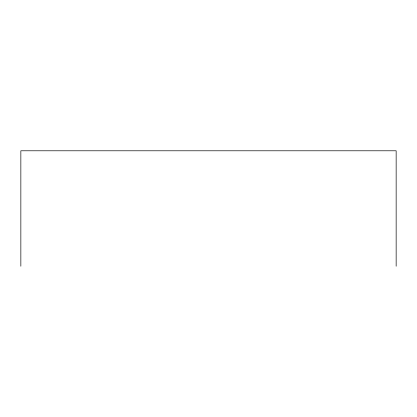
<?xml version="1.0" encoding="UTF-8"?>
<svg xmlns="http://www.w3.org/2000/svg" width="417" height="417" viewBox="0 0 417 417"><rect width="100%" height="100%" fill="white"/><g stroke="black" fill="none" stroke-linecap="round" stroke-linejoin="round"><path stroke-width="0.63" d="M396.15 266.213L396.15 150.787L20.85 150.787L20.85 266.213"/></g></svg>
